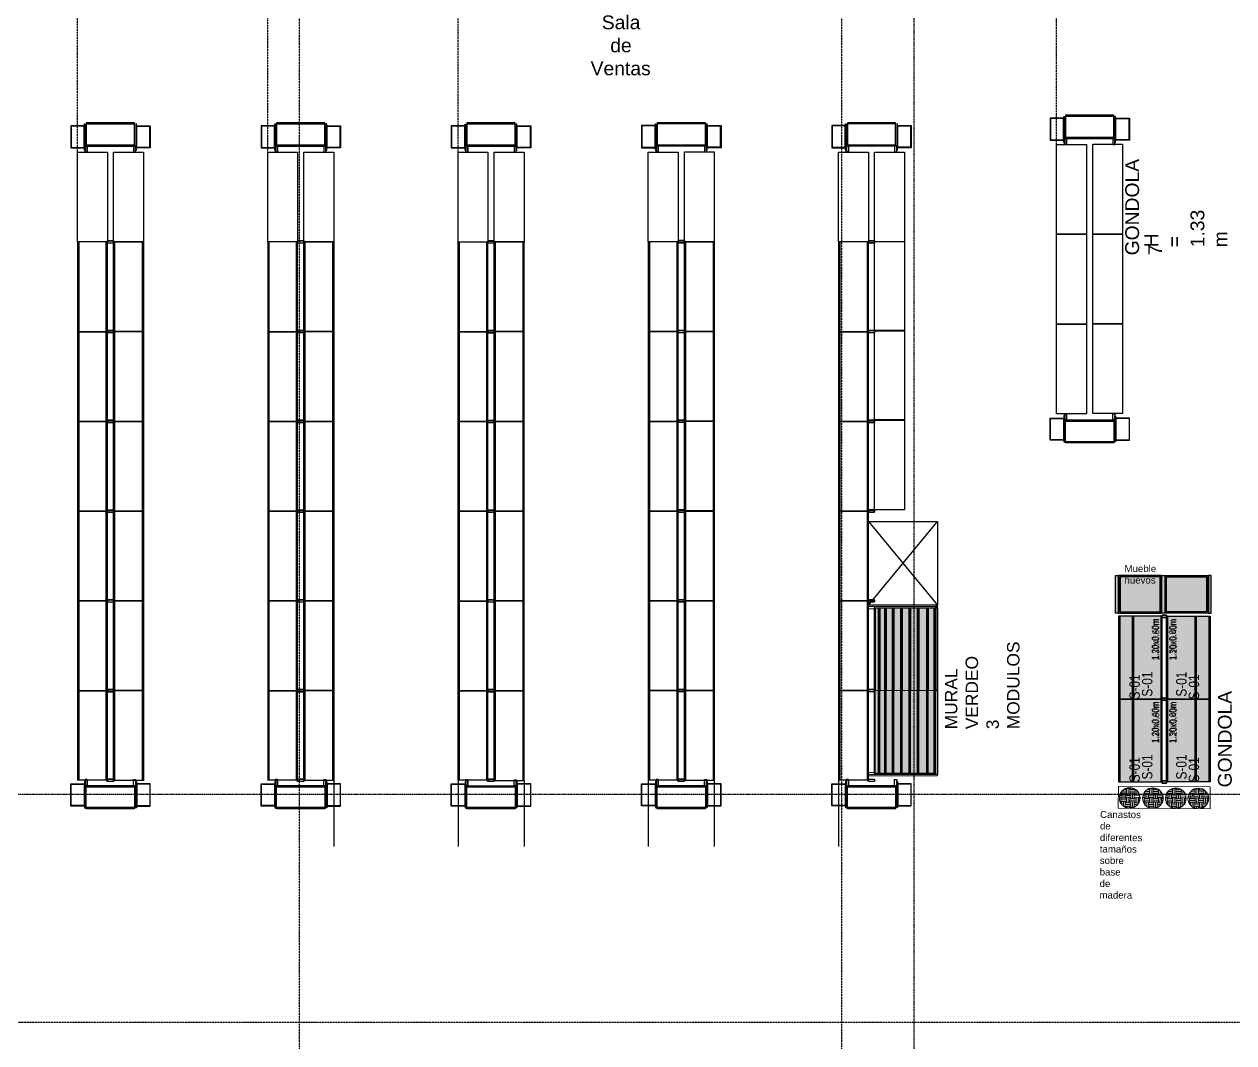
# Model space of a CAD drawing. Header units: millimetres. Extents: x 2698011 to 2856548, y 1019778 to 1210064.
# Drawn here: x 2782281 to 2799802, y 1125605 to 1140360 of the extents above; entities that cross this region are included whole.
import ezdxf
from ezdxf.enums import TextEntityAlignment as Align

# ---------------------------------------------------------------- set-up
doc = ezdxf.new("R2010")
doc.units = ezdxf.units.MM
for name, pattern in [('091008-SSeis-Layout$0$HIDDEN', [0.375, 0.25, -0.125]), ('DASHDOT2', [0.5, 0.25, -0.125, 0, -0.125]), ('DASHED', [19.05, 12.7, -6.35]), ('HIDDEN', [0.375, 0.25, -0.125])]:
    doc.linetypes.add(name, pattern=pattern)
for name, color, linetype in [('.corte', 9, 'Continuous'), ('0-GONDOLAS', 9, 'Continuous'), ('Bloques borde', 9, 'Continuous'), ('M2 Sala de Ventas', 9, 'Continuous'), ('PB-EQUIP', 9, 'Continuous'), ('PROYECCIONES', 9, 'DASHED'), ('REFERENCIAS', 9, 'DASHED'), ('TEXTO', 9, 'Continuous'), ('Textos', 9, 'Continuous'), ('Y_FRESH MARKET', 9, 'Continuous')]:
    doc.layers.add(name, color=color, linetype=linetype)
for name, color, linetype, lineweight in [('_ 253', 9, 'Continuous', 0), ('_ textos', 9, 'Continuous', 5), ('Y_ Frutas y Verduras', 9, 'Continuous', 5)]:
    doc.layers.add(name, color=color, linetype=linetype, lineweight=lineweight)
doc.styles.add('arial', font='arial.ttf')
doc.styles.add('ARIAL NARROW', font='ARIALN.TTF')
doc.styles.add('esc 1.100', font='arial.ttf', dxfattribs={"height": 0.18})
doc.styles.get("Standard").update_dxf_attribs({"font": 'arial.ttf'})

# ---------------------------------------------------------------- blocks, each defined once
blk = doc.blocks.new('huevos')
at = {"layer": '_ 253', "transparency": 33554592}
h = blk.add_hatch(color=256, dxfattribs=at)
h.dxf.hatch_style = 1
h.paths.add_polyline_path([(2701.191, 1017.503), (2701.231, 1017.503), (2701.231, 1018.049), (2701.191, 1018.049)])
h = blk.add_hatch(color=256, dxfattribs=at)
h.dxf.hatch_style = 1
h.paths.add_polyline_path([(2701.906, 1017.503), (2701.866, 1017.503), (2701.866, 1018.049), (2701.906, 1018.049)])
h.paths.add_polyline_path([(2702.581, 1017.503), (2702.541, 1017.503), (2702.541, 1018.049), (2702.581, 1018.049)])
at = {"layer": 'Y_ Frutas y Verduras'}
h = blk.add_hatch(color=256, dxfattribs=at)
h.dxf.hatch_style = 1
h.paths.add_polyline_path([(2701.838, 1018.031), (2701.259, 1018.031), (2701.259, 1017.521), (2701.838, 1017.521)])
h.paths.add_polyline_path([(2702.513, 1018.031), (2701.934, 1018.031), (2701.934, 1017.521), (2702.513, 1017.521)])
blk.add_lwpolyline([(2701.191, 1018.049), (2702.581, 1018.049), (2702.581, 1017.503), (2701.191, 1017.503)], close=True)
at = {"layer": 'Bloques borde'}
for p, q in [((2701.295, 1018.049), (2701.295, 1018.031)), ((2701.411, 1018.049), (2701.411, 1018.031)), ((2701.687, 1018.049), (2701.687, 1018.031)), ((2701.803, 1018.049), (2701.803, 1018.031)), ((2701.97, 1018.049), (2701.97, 1018.031)), ((2702.086, 1018.049), (2702.086, 1018.031)), ((2702.362, 1018.049), (2702.362, 1018.031)), ((2702.478, 1018.049), (2702.478, 1018.031))]:
    blk.add_line(p, q, dxfattribs=at)
for points in [[(2701.191, 1017.503), (2701.231, 1017.503), (2701.231, 1018.049), (2701.191, 1018.049)], [(2701.241, 1018.049), (2701.856, 1018.049), (2701.856, 1017.503), (2701.241, 1017.503)], [(2701.259, 1018.031), (2701.838, 1018.031), (2701.838, 1017.521), (2701.259, 1017.521)], [(2701.906, 1017.503), (2701.866, 1017.503), (2701.866, 1018.049), (2701.906, 1018.049)], [(2702.531, 1018.049), (2701.916, 1018.049), (2701.916, 1017.503), (2702.531, 1017.503)], [(2702.513, 1018.031), (2701.934, 1018.031), (2701.934, 1017.521), (2702.513, 1017.521)], [(2702.581, 1017.503), (2702.541, 1017.503), (2702.541, 1018.049), (2702.581, 1018.049)]]:
    blk.add_lwpolyline(points, close=True, dxfattribs=at)
blk = doc.blocks.new('MM1300x600-60 m')
blk.add_hatch(color=256).paths.add_polyline_path([(1315, 675), (115, 675), (115, 75), (1315, 75)])
at = {"layer": 'Bloques borde'}
for p, q in [((1315, 693), (115, 693)), ((115, 693), (115, 75)), ((1315, 675), (115, 675)), ((1315, 75), (1315, 693)), ((115, 75), (1315, 75))]:
    blk.add_line(p, q, dxfattribs=at)
for points in [[(100, 0), (100, 60), (130, 60), (130, 0)], [(115, 75), (115, 60), (1315, 60), (1315, 75)], [(1300, 0), (1300, 60), (1330, 60), (1330, 0)]]:
    blk.add_lwpolyline(points, close=True, dxfattribs=at)
at = {"layer": '_ textos', "style": 'ARIAL NARROW'}
blk.add_attdef('S-01', text='', height=150, dxfattribs=at).set_placement((362, 459), align=Align.MIDDLE_CENTER)
blk.add_attdef('1.30X0.60M', text='', height=100, dxfattribs=at).set_placement((1275, 152), align=Align.MIDDLE_RIGHT)
blk = doc.blocks.new('MM1200X400-60 m')
blk.add_hatch(color=256).paths.add_polyline_path([(1215, 475), (15, 475), (15, 75), (1215, 75)])
at = {"layer": 'Bloques borde'}
for p, q in [((1215, 493), (15, 493)), ((15, 493), (15, 75)), ((1215, 475), (15, 475)), ((1215, 75), (1215, 493)), ((15, 75), (1215, 75))]:
    blk.add_line(p, q, dxfattribs=at)
for points in [[(0, 0), (0, 60), (30, 60), (30, 0)], [(15, 75), (15, 60), (1215, 60), (1215, 75)], [(1200, 0), (1200, 60), (1230, 60), (1230, 0)]]:
    blk.add_lwpolyline(points, close=True, dxfattribs=at)
at = {"layer": '_ textos', "style": 'ARIAL NARROW'}
blk.add_attdef('S-01', text='', height=150, dxfattribs=at).set_placement((233, 277), align=Align.MIDDLE_CENTER)
blk.add_attdef('1.20X0.40M', text='', height=100, dxfattribs=at).set_placement((1183, 163), align=Align.MIDDLE_RIGHT)
blk = doc.blocks.new('MURAL VERDEO')
h = blk.add_hatch(color=256)
h.dxf.hatch_style = 1
h.paths.add_polyline_path([(-0.27, -0.883), (-0.27, -1.764), (2.13, -1.764), (2.13, -0.883)])
for p, q in [((-0.27, -0.883), (0.93, -0.883)), ((0.93, -0.883), (2.13, -0.883)), ((2.13, -0.883), (0.93, -0.883)), ((0.93, -0.883), (2.13, -0.883))]:
    blk.add_line(p, q)
at = {"ltscale": 100}
for p, q in [((-0.27, -1.745), (0.93, -1.745)), ((0.93, -1.745), (2.13, -1.745)), ((2.13, -1.745), (0.93, -1.745)), ((0.93, -1.745), (2.13, -1.745))]:
    blk.add_line(p, q, dxfattribs=at)
blk.add_lwpolyline([(-0.27, -0.883), (2.13, -0.883), (2.13, -1.764), (-0.27, -1.764)], close=True, dxfattribs=at)
blk.add_lwpolyline([(2.13, -1.764), (-0.27, -1.764), (-0.27, -0.883), (2.13, -0.883)], close=True)
at = {"layer": '_ textos', "ltscale": 100}
for p, q in [((-0.27, -0.883), (-0.27, -1.733)), ((-0.27, -0.883), (-0.27, -1.733)), ((-0.27, -0.883), (-0.27, -1.733)), ((-0.27, -0.883), (-0.27, -1.745)), ((2.13, -0.883), (2.13, -1.733)), ((2.13, -0.883), (2.13, -1.733)), ((2.13, -0.883), (2.13, -1.733)), ((2.13, -0.883), (2.13, -1.745))]:
    blk.add_line(p, q, dxfattribs=at)
at = {"layer": '_ textos'}
for p, q in [((0.93, -0.883), (0.93, -1.745)), ((2.13, -0.883), (2.13, -1.745)), ((2.13, -0.883), (2.13, -1.745))]:
    blk.add_line(p, q, dxfattribs=at)
for points in [[(-0.305, -1.793), (-0.285, -1.793), (-0.285, -0.793), (-0.305, -0.793)], [(-0.285, -0.793), (-0.285, -0.883), (-0.255, -0.883), (-0.255, -0.793)], [(-0.285, -0.793), (-0.285, -0.883), (-0.255, -0.883), (-0.255, -0.793)], [(-0.285, -0.793), (-0.285, -0.883), (-0.255, -0.883), (-0.255, -0.793)], [(-0.285, -0.793), (-0.285, -0.883), (-0.255, -0.883), (-0.255, -0.793)], [(0.915, -0.793), (0.915, -0.883), (0.945, -0.883), (0.945, -0.793)], [(0.915, -0.793), (0.915, -0.883), (0.945, -0.883), (0.945, -0.793)], [(0.915, -0.793), (0.915, -0.883), (0.945, -0.883), (0.945, -0.793)], [(0.915, -0.793), (0.915, -0.883), (0.945, -0.883), (0.945, -0.793)], [(0.915, -0.793), (0.915, -0.883), (0.945, -0.883), (0.945, -0.793)], [(2.115, -0.793), (2.115, -0.883), (2.145, -0.883), (2.145, -0.793)], [(2.115, -0.793), (2.115, -0.883), (2.145, -0.883), (2.145, -0.793)], [(2.145, -0.793), (2.145, -0.883), (2.115, -0.883), (2.115, -0.793)], [(2.145, -0.793), (2.145, -0.883), (2.115, -0.883), (2.115, -0.793)], [(2.145, -0.793), (2.145, -0.883), (2.115, -0.883), (2.115, -0.793)], [(2.145, -0.793), (2.145, -0.883), (2.115, -0.883), (2.115, -0.793)], [(2.165, -1.793), (2.145, -1.793), (2.145, -0.793), (2.165, -0.793)]]:
    blk.add_lwpolyline(points, close=True, dxfattribs=at)
at = {"layer": 'PB-EQUIP', "color": 252}
for p, q in [((-0.27, -0.891), (0.93, -0.891)), ((-0.27, -0.937), (0.93, -0.937)), ((-0.27, -0.956), (0.93, -0.956)), ((-0.27, -1.03), (0.93, -1.03)), ((-0.27, -1.049), (0.93, -1.049)), ((0.93, -0.891), (2.13, -0.891)), ((2.13, -0.891), (0.93, -0.891)), ((0.93, -0.891), (2.13, -0.891)), ((0.93, -0.937), (2.13, -0.937)), ((2.13, -0.937), (0.93, -0.937)), ((0.93, -0.937), (2.13, -0.937)), ((0.93, -0.956), (2.13, -0.956)), ((2.13, -0.956), (0.93, -0.956)), ((0.93, -0.956), (2.13, -0.956)), ((0.93, -1.03), (2.13, -1.03)), ((2.13, -1.03), (0.93, -1.03)), ((0.93, -1.03), (2.13, -1.03)), ((0.93, -1.049), (2.13, -1.049)), ((2.13, -1.049), (0.93, -1.049)), ((0.93, -1.049), (2.13, -1.049)), ((-0.27, -1.142), (0.93, -1.142)), ((-0.27, -1.16), (0.93, -1.16)), ((0.93, -1.142), (2.13, -1.142)), ((2.13, -1.142), (0.93, -1.142)), ((0.93, -1.142), (2.13, -1.142)), ((0.93, -1.16), (2.13, -1.16)), ((2.13, -1.16), (0.93, -1.16)), ((0.93, -1.16), (2.13, -1.16)), ((-0.27, -1.262), (0.93, -1.262)), ((-0.27, -1.281), (0.93, -1.281)), ((-0.27, -1.383), (0.93, -1.383)), ((0.93, -1.262), (2.13, -1.262)), ((2.13, -1.262), (0.93, -1.262)), ((0.93, -1.262), (2.13, -1.262)), ((0.93, -1.281), (2.13, -1.281)), ((2.13, -1.281), (0.93, -1.281)), ((0.93, -1.281), (2.13, -1.281)), ((0.93, -1.383), (2.13, -1.383)), ((2.13, -1.383), (0.93, -1.383)), ((0.93, -1.383), (2.13, -1.383)), ((-0.27, -1.403), (0.93, -1.403)), ((-0.27, -1.505), (0.93, -1.505)), ((-0.27, -1.524), (0.93, -1.524)), ((0.93, -1.403), (2.13, -1.403)), ((2.13, -1.403), (0.93, -1.403)), ((0.93, -1.403), (2.13, -1.403)), ((0.93, -1.505), (2.13, -1.505)), ((2.13, -1.505), (0.93, -1.505)), ((0.93, -1.505), (2.13, -1.505)), ((0.93, -1.524), (2.13, -1.524)), ((2.13, -1.524), (0.93, -1.524)), ((0.93, -1.524), (2.13, -1.524)), ((-0.27, -1.637), (0.93, -1.637)), ((-0.27, -1.656), (0.93, -1.656)), ((0.93, -1.637), (2.13, -1.637)), ((2.13, -1.637), (0.93, -1.637)), ((0.93, -1.637), (2.13, -1.637)), ((0.93, -1.656), (2.13, -1.656)), ((2.13, -1.656), (0.93, -1.656)), ((0.93, -1.656), (2.13, -1.656))]:
    blk.add_line(p, q, dxfattribs=at)
at = {"layer": 'Textos'}
for points in [[(-0.285, -1.793), (-0.285, -1.763), (0.93, -1.763), (0.93, -1.793)], [(0.93, -1.793), (0.93, -1.763), (2.13, -1.763), (2.13, -1.793)], [(2.13, -1.793), (2.13, -1.763), (0.93, -1.763), (0.93, -1.793)], [(2.145, -1.793), (2.145, -1.763), (0.93, -1.763), (0.93, -1.793)]]:
    blk.add_lwpolyline(points, close=True, dxfattribs=at)
blk = doc.blocks.new('A$C1E025E16')
for p, q in [((1.051, 0.407), (1.041, 0.407)), ((1.041, 0.407), (1.041, 0.028)), ((1.051, 0.028), (1.051, 0.407)), ((1.051, 0.382), (1.251, 0.382)), ((1.051, 0.062), (1.051, 0.382)), ((1.056, 0.377), (1.246, 0.377)), ((1.056, 0.067), (1.056, 0.377)), ((1.246, 0.067), (1.246, 0.377)), ((1.251, 0.382), (1.251, 0.062)), ((1.041, 0.028), (1.051, 0.028)), ((1.251, 0.062), (1.051, 0.062)), ((1.246, 0.067), (1.056, 0.067))]:
    blk.add_line(p, q)
for points in [[(0.3, 0.382), (0.1, 0.382), (0.1, 0.062), (0.3, 0.062)], [(0.295, 0.377), (0.105, 0.377), (0.105, 0.067), (0.295, 0.067)], [(0.3, 0.407), (0.31, 0.407), (0.31, 0.028), (0.3, 0.028)], [(0.325, 0.087), (1.025, 0.087), (1.025, 0.423), (0.325, 0.423)], [(1.025, 0.405), (0.325, 0.405), (0.325, 0.105), (1.025, 0.105)], [(0.325, 0.105), (1.025, 0.105), (1.025, 0.405), (0.325, 0.405)], [(0.31, 0), (0.34, 0), (0.34, 0.09), (0.31, 0.09)], [(0.31, 0.09), (0.34, 0.09), (0.34, 0), (0.31, 0)], [(1.04, 0.09), (1.01, 0.09), (1.01, 0), (1.04, 0)]]:
    blk.add_lwpolyline(points, close=True)
blk = doc.blocks.new('A$C4B7B42DA')
for p, q in [((-0.459, -0.426, 0), (-0.459, -1.726, 0)), ((-0.041, -0.426, 0), (-0.459, -0.426, 0)), ((-0.441, -0.426, 0), (-0.441, -1.726, 0)), ((-0.041, -1.726, 0), (-0.041, -0.426, 0)), ((0.079, -1.723, 0), (0.079, -0.423, 0)), ((0.079, -0.423, 0), (0.497, -0.423, 0)), ((0.479, -0.423, 0), (0.479, -1.723, 0)), ((0.497, -0.423, 0), (0.497, -1.723, 0)), ((-0.459, -1.726, 0), (-0.459, -3.026, 0)), ((-0.041, -1.726, 0), (-0.459, -1.726, 0)), ((-0.459, -1.726, 0), (-0.041, -1.726, 0)), ((-0.441, -1.726, 0), (-0.441, -3.026, 0)), ((-0.041, -3.026, 0), (-0.041, -1.726, 0)), ((0.064, -1.708, 0), (-0.026, -1.708, 0)), ((-0.026, -1.708, 0), (-0.026, -1.738, 0)), ((0.064, -1.709, 0), (-0.026, -1.709, 0)), ((-0.026, -1.709, 0), (-0.026, -1.739, 0)), ((0.064, -1.709, 0), (-0.026, -1.709, 0)), ((-0.026, -1.709, 0), (-0.026, -1.739, 0)), ((-0.026, -1.738, 0), (0.064, -1.738, 0)), ((-0.026, -1.739, 0), (0.064, -1.739, 0)), ((-0.026, -1.739, 0), (0.064, -1.739, 0)), ((0.064, -1.738, 0), (0.064, -1.708, 0)), ((0.064, -1.739, 0), (0.064, -1.709, 0)), ((0.064, -1.739, 0), (0.064, -1.709, 0)), ((0.497, -1.723, 0), (0.079, -1.723, 0)), ((0.079, -3.024, 0), (0.079, -1.724, 0)), ((0.079, -1.724, 0), (0.497, -1.724, 0)), ((0.079, -3.024, 0), (0.079, -1.724, 0)), ((0.079, -1.724, 0), (0.497, -1.724, 0)), ((0.479, -1.724, 0), (0.479, -3.024, 0)), ((0.479, -1.724, 0), (0.479, -3.024, 0)), ((0.497, -1.724, 0), (0.497, -3.024, 0)), ((0.497, -1.724, 0), (0.497, -3.024, 0)), ((-0.459, -3.026, 0), (-0.041, -3.026, 0)), ((-0.459, -3.026, 0), (-0.459, -4.326, 0)), ((-0.041, -3.026, 0), (-0.459, -3.026, 0)), ((-0.441, -3.026, 0), (-0.441, -4.326, 0)), ((-0.041, -4.326, 0), (-0.041, -3.026, 0)), ((0.064, -3.009, 0), (-0.026, -3.009, 0)), ((-0.026, -3.009, 0), (-0.026, -3.039, 0)), ((0.064, -3.009, 0), (-0.026, -3.009, 0)), ((-0.026, -3.009, 0), (-0.026, -3.039, 0)), ((0.064, -3.009, 0), (-0.026, -3.009, 0)), ((-0.026, -3.009, 0), (-0.026, -3.039, 0)), ((-0.026, -3.039, 0), (0.064, -3.039, 0)), ((-0.026, -3.039, 0), (0.064, -3.039, 0)), ((-0.026, -3.039, 0), (0.064, -3.039, 0)), ((0.064, -3.039, 0), (0.064, -3.009, 0)), ((0.064, -3.039, 0), (0.064, -3.009, 0)), ((0.064, -3.039, 0), (0.064, -3.009, 0)), ((0.497, -3.024, 0), (0.079, -3.024, 0)), ((0.079, -4.324, 0), (0.079, -3.024, 0)), ((0.079, -3.024, 0), (0.497, -3.024, 0)), ((0.497, -3.024, 0), (0.079, -3.024, 0)), ((0.479, -3.024, 0), (0.479, -4.324, 0)), ((0.497, -3.024, 0), (0.497, -4.324, 0)), ((-0.459, -4.326, 0), (-0.041, -4.326, 0)), ((-0.459, -4.326, 0), (-0.459, -5.626, 0)), ((-0.041, -4.326, 0), (-0.459, -4.326, 0)), ((-0.441, -4.326, 0), (-0.441, -5.626, 0)), ((-0.041, -5.626, 0), (-0.041, -4.326, 0)), ((0.064, -4.309, 0), (-0.026, -4.309, 0)), ((-0.026, -4.309, 0), (-0.026, -4.339, 0)), ((0.064, -4.31, 0), (-0.026, -4.31, 0)), ((-0.026, -4.31, 0), (-0.026, -4.34, 0)), ((-0.026, -4.339, 0), (0.064, -4.339, 0)), ((-0.026, -4.34, 0), (0.064, -4.34, 0)), ((0.064, -4.339, 0), (0.064, -4.309, 0)), ((0.064, -4.34, 0), (0.064, -4.31, 0)), ((0.497, -4.324, 0), (0.079, -4.324, 0)), ((0.079, -5.625, 0), (0.079, -4.325, 0)), ((0.079, -4.325, 0), (0.497, -4.325, 0)), ((0.479, -4.325, 0), (0.479, -5.625, 0)), ((0.497, -4.325, 0), (0.497, -5.625, 0)), ((-0.459, -5.626, 0), (-0.041, -5.626, 0)), ((-0.459, -5.626, 0), (-0.459, -6.926, 0)), ((-0.041, -5.626, 0), (-0.459, -5.626, 0)), ((-0.441, -5.626, 0), (-0.441, -6.926, 0)), ((-0.041, -6.926, 0), (-0.041, -5.626, 0)), ((0.064, -5.61, 0), (-0.026, -5.61, 0)), ((-0.026, -5.61, 0), (-0.026, -5.64, 0)), ((0.064, -5.61, 0), (-0.026, -5.61, 0)), ((-0.026, -5.61, 0), (-0.026, -5.64, 0)), ((-0.026, -5.64, 0), (0.064, -5.64, 0)), ((-0.026, -5.64, 0), (0.064, -5.64, 0)), ((0.064, -5.64, 0), (0.064, -5.61, 0)), ((0.064, -5.64, 0), (0.064, -5.61, 0)), ((0.079, -6.925, 0), (0.079, -5.625, 0)), ((0.079, -5.625, 0), (0.497, -5.625, 0)), ((0.497, -5.625, 0), (0.079, -5.625, 0)), ((0.479, -5.625, 0), (0.479, -6.925, 0)), ((0.497, -5.625, 0), (0.497, -6.925, 0)), ((-0.459, -6.926, 0), (-0.041, -6.926, 0)), ((-0.459, -6.926, 0), (-0.459, -8.226, 0)), ((-0.041, -6.926, 0), (-0.459, -6.926, 0)), ((-0.441, -6.926, 0), (-0.441, -8.226, 0)), ((-0.041, -8.226, 0), (-0.041, -6.926, 0)), ((0.064, -6.91, 0), (-0.026, -6.91, 0)), ((-0.026, -6.91, 0), (-0.026, -6.94, 0)), ((0.064, -6.91, 0), (-0.026, -6.91, 0)), ((-0.026, -6.91, 0), (-0.026, -6.94, 0)), ((-0.026, -6.94, 0), (0.064, -6.94, 0)), ((-0.026, -6.94, 0), (0.064, -6.94, 0)), ((0.064, -6.94, 0), (0.064, -6.91, 0)), ((0.064, -6.94, 0), (0.064, -6.91, 0)), ((0.079, -8.225, 0), (0.079, -6.925, 0)), ((0.079, -6.925, 0), (0.497, -6.925, 0)), ((0.497, -6.925, 0), (0.079, -6.925, 0)), ((0.479, -6.925, 0), (0.479, -8.225, 0)), ((0.497, -6.925, 0), (0.497, -8.225, 0)), ((-0.041, -8.222, 0), (-0.459, -8.222, 0)), ((0.079, -8.224, 0), (0.497, -8.224, 0))]:
    blk.add_line(p, q)
at = {"elevation": 0}
for points in [[(-0.041, -1.726), (-0.026, -1.726), (-0.026, -0.426), (-0.041, -0.426)], [(-0.026, -0.438), (0.064, -0.438), (0.064, -0.408), (-0.026, -0.408)], [(0.064, -0.441), (-0.026, -0.441), (-0.026, -0.411), (0.064, -0.411)], [(0.079, -1.723), (0.064, -1.723), (0.064, -0.423), (0.079, -0.423)], [(-0.041, -3.026), (-0.026, -3.026), (-0.026, -1.726), (-0.041, -1.726)], [(0.064, -1.741), (-0.026, -1.741), (-0.026, -1.711), (0.064, -1.711)], [(0.064, -1.741), (-0.026, -1.741), (-0.026, -1.711), (0.064, -1.711)], [(0.079, -3.024), (0.064, -3.024), (0.064, -1.724), (0.079, -1.724)], [(0.079, -3.024), (0.064, -3.024), (0.064, -1.724), (0.079, -1.724)], [(-0.041, -4.326), (-0.026, -4.326), (-0.026, -3.026), (-0.041, -3.026)], [(0.064, -3.041), (-0.026, -3.041), (-0.026, -3.011), (0.064, -3.011)], [(0.064, -3.041), (-0.026, -3.041), (-0.026, -3.011), (0.064, -3.011)], [(0.079, -4.324), (0.064, -4.324), (0.064, -3.024), (0.079, -3.024)], [(-0.041, -5.626), (-0.026, -5.626), (-0.026, -4.326), (-0.041, -4.326)], [(0.064, -4.341), (-0.026, -4.341), (-0.026, -4.311), (0.064, -4.311)], [(0.064, -4.341), (-0.026, -4.341), (-0.026, -4.311), (0.064, -4.311)], [(0.079, -5.625), (0.064, -5.625), (0.064, -4.325), (0.079, -4.325)], [(-0.041, -6.926), (-0.026, -6.926), (-0.026, -5.626), (-0.041, -5.626)], [(0.064, -5.641), (-0.026, -5.641), (-0.026, -5.611), (0.064, -5.611)], [(0.064, -5.641), (-0.026, -5.641), (-0.026, -5.611), (0.064, -5.611)], [(0.079, -6.925), (0.064, -6.925), (0.064, -5.625), (0.079, -5.625)], [(-0.041, -8.226), (-0.026, -8.226), (-0.026, -6.926), (-0.041, -6.926)], [(0.064, -6.941), (-0.026, -6.941), (-0.026, -6.911), (0.064, -6.911)], [(0.064, -6.941), (-0.026, -6.941), (-0.026, -6.911), (0.064, -6.911)], [(0.079, -8.225), (0.064, -8.225), (0.064, -6.925), (0.079, -6.925)], [(0.064, -8.207), (-0.026, -8.207), (-0.026, -8.237), (0.064, -8.237)], [(-0.026, -8.209), (0.064, -8.209), (0.064, -8.239), (-0.026, -8.239)]]:
    blk.add_lwpolyline(points, close=True, dxfattribs=at)

msp = doc.modelspace()

# ---------------------------------------------------------------- hatches: boundary and pattern name
at = {"layer": 'Y_ Frutas y Verduras'}
h = msp.add_hatch(dxfattribs=at)
h.set_pattern_fill('EARTH', color=256, scale=10, angle=-0.4190451)
h.set_pattern_definition([(359.580955, (167246.984, -215167.51), (63.9627185, 63.0338849), [63.5, -63.5]), (359.580955, (167247.16, -215143.7), (63.9627185, 63.0338849), [63.5, -63.5]), (359.580955, (167247.33, -215119.89), (63.9627185, 63.0338849), [63.5, -63.5]), (89.580955, (167255.33, -215112.01), (-63.0338849, 63.9627185), [63.5, -63.5]), (89.580955, (167279.14, -215112.183), (-63.0338849, 63.9627185), [63.5, -63.5]), (89.580955, (167302.95, -215112.36), (-63.0338849, 63.9627185), [63.5, -63.5])])
edge = h.paths.add_edge_path()
edge.add_arc((2798294.346, 1129151.189), 150, -0.4190451, 359.5809549)
h = msp.add_hatch(dxfattribs=at)
h.set_pattern_fill('EARTH', color=256, scale=10, angle=-0.4190451)
h.set_pattern_definition([(359.580955, (167582.926, -215169.97), (63.9627185, 63.0338849), [63.5, -63.5]), (359.580955, (167583.1, -215146.16), (63.9627185, 63.0338849), [63.5, -63.5]), (359.580955, (167583.275, -215122.345), (63.9627185, 63.0338849), [63.5, -63.5]), (89.580955, (167591.27, -215114.466), (-63.0338849, 63.9627185), [63.5, -63.5]), (89.580955, (167615.08, -215114.64), (-63.0338849, 63.9627185), [63.5, -63.5]), (89.580955, (167638.894, -215114.814), (-63.0338849, 63.9627185), [63.5, -63.5])])
edge = h.paths.add_edge_path()
edge.add_arc((2798630.288, 1129148.732), 150, -0.4190451, 359.5809549)
h = msp.add_hatch(dxfattribs=at)
h.set_pattern_fill('EARTH', color=256, scale=10, angle=-0.4190451)
h.set_pattern_definition([(359.580955, (167915.006, -215172.4), (63.9627185, 63.0338849), [63.5, -63.5]), (359.580955, (167915.18, -215148.586), (63.9627185, 63.0338849), [63.5, -63.5]), (359.580955, (167915.354, -215124.774), (63.9627185, 63.0338849), [63.5, -63.5]), (89.580955, (167923.35, -215116.895), (-63.0338849, 63.9627185), [63.5, -63.5]), (89.580955, (167947.16, -215117.07), (-63.0338849, 63.9627185), [63.5, -63.5]), (89.580955, (167970.973, -215117.243), (-63.0338849, 63.9627185), [63.5, -63.5])])
edge = h.paths.add_edge_path()
edge.add_arc((2798962.368, 1129146.303), 150, -0.4190451, 359.5809549)
h = msp.add_hatch(dxfattribs=at)
h.set_pattern_fill('EARTH', color=256, scale=10, angle=-0.4190451)
h.set_pattern_definition([(359.580955, (168241.296, -215174.784), (63.9627185, 63.0338849), [63.5, -63.5]), (359.580955, (168241.47, -215150.97), (63.9627185, 63.0338849), [63.5, -63.5]), (359.580955, (168241.644, -215127.16), (63.9627185, 63.0338849), [63.5, -63.5]), (89.580955, (168249.64, -215119.28), (-63.0338849, 63.9627185), [63.5, -63.5]), (89.580955, (168273.45, -215119.456), (-63.0338849, 63.9627185), [63.5, -63.5]), (89.580955, (168297.26, -215119.63), (-63.0338849, 63.9627185), [63.5, -63.5])])
edge = h.paths.add_edge_path()
edge.add_arc((2799288.657, 1129143.917), 150, -0.4190451, 359.5809549)

# ---------------------------------------------------------------- linework, layer by layer
at = {"layer": '.corte', "linetype": 'DASHDOT2', "ltscale": 2}
for p, q in [((2795171.712, 1076752.517), (2795171.712, 1177360.659)), ((2737475.849, 1129202.793), (2831748.487, 1129207.141))]:
    msp.add_line(p, q, dxfattribs=at)
at = {"linetype": '091008-SSeis-Layout$0$HIDDEN'}
for p, q in [((2783052.755, 1138505.051, -0.388), (2783052.755, 1143221.584, -0.388)), ((2785808.755, 1138500.706, -0.388), (2785808.755, 1143217.239, -0.388)), ((2788564.755, 1138504.327, -0.388), (2788564.755, 1143220.86, -0.388)), ((2797236.265, 1138616.894, -0.333), (2797236.265, 1142892.962, -0.388))]:
    msp.add_line(p, q, dxfattribs=at)
for p, q in [((2794076.755, 1137205.776, -0.388), (2794076.755, 1135905.776, -0.388)), ((2794494.926, 1137205.776, -0.388), (2794076.755, 1137205.776, -0.388)), ((2794094.926, 1137205.776, -0.388), (2794094.926, 1135905.776, -0.388)), ((2794494.926, 1135905.776, -0.388), (2794494.926, 1137205.776, -0.388)), ((2794599.755, 1135923.672, -0.388), (2794509.755, 1135923.672, -0.388)), ((2794509.755, 1135923.672, -0.388), (2794509.755, 1135893.672, -0.388)), ((2794599.755, 1135922.948, -0.388), (2794509.755, 1135922.948, -0.388)), ((2794509.755, 1135922.948, -0.388), (2794509.755, 1135892.948, -0.388)), ((2794599.755, 1135922.224, -0.388), (2794509.755, 1135922.224, -0.388)), ((2794509.755, 1135922.224, -0.388), (2794509.755, 1135892.224, -0.388)), ((2794599.755, 1135893.672, -0.388), (2794599.755, 1135923.672, -0.388)), ((2794599.755, 1135892.948, -0.388), (2794599.755, 1135922.948, -0.388)), ((2794599.755, 1135892.224, -0.388), (2794599.755, 1135922.224, -0.388)), ((2794076.755, 1135905.776, -0.388), (2794076.755, 1134605.776, -0.388)), ((2794494.926, 1135905.776, -0.388), (2794076.755, 1135905.776, -0.388)), ((2794076.755, 1135905.776, -0.388), (2794494.926, 1135905.776, -0.388)), ((2794094.926, 1135905.776, -0.388), (2794094.926, 1134605.776, -0.388)), ((2794494.926, 1134605.776, -0.388), (2794494.926, 1135905.776, -0.388)), ((2794509.755, 1135893.672, -0.388), (2794599.755, 1135893.672, -0.388)), ((2794509.755, 1135892.948, -0.388), (2794599.755, 1135892.948, -0.388)), ((2794509.755, 1135892.224, -0.388), (2794599.755, 1135892.224, -0.388)), ((2794076.755, 1134605.776, -0.388), (2794494.926, 1134605.776, -0.388)), ((2794076.755, 1134605.776, -0.388), (2794076.755, 1133305.776, -0.388)), ((2794494.926, 1134605.776, -0.388), (2794076.755, 1134605.776, -0.388)), ((2794094.926, 1134605.776, -0.388), (2794094.926, 1133305.776, -0.388)), ((2794494.926, 1133305.776, -0.388), (2794494.926, 1134605.776, -0.388)), ((2794599.755, 1134622.948, -0.388), (2794509.755, 1134622.948, -0.388)), ((2794509.755, 1134622.948, -0.388), (2794509.755, 1134592.948, -0.388)), ((2794599.755, 1134622.948, -0.388), (2794509.755, 1134622.948, -0.388)), ((2794509.755, 1134622.948, -0.388), (2794509.755, 1134592.948, -0.388)), ((2794599.755, 1134622.224, -0.388), (2794509.755, 1134622.224, -0.388)), ((2794509.755, 1134622.224, -0.388), (2794509.755, 1134592.224, -0.388)), ((2794509.755, 1134592.948, -0.388), (2794599.755, 1134592.948, -0.388)), ((2794509.755, 1134592.948, -0.388), (2794599.755, 1134592.948, -0.388)), ((2794509.755, 1134592.224, -0.388), (2794599.755, 1134592.224, -0.388)), ((2794599.755, 1134592.948, -0.388), (2794599.755, 1134622.948, -0.388)), ((2794599.755, 1134592.948, -0.388), (2794599.755, 1134622.948, -0.388)), ((2794599.755, 1134592.224, -0.388), (2794599.755, 1134622.224, -0.388)), ((2794076.755, 1133305.776, -0.388), (2794494.926, 1133305.776, -0.388)), ((2794076.755, 1133305.776, -0.388), (2794076.755, 1132005.776, -0.388)), ((2794494.926, 1133305.776, -0.388), (2794076.755, 1133305.776, -0.388)), ((2794094.926, 1133305.776, -0.388), (2794094.926, 1132005.776, -0.388)), ((2794494.926, 1132005.776, -0.388), (2794494.926, 1133305.776, -0.388)), ((2794599.755, 1133322.948, -0.388), (2794509.755, 1133322.948, -0.388)), ((2794509.755, 1133322.948, -0.388), (2794509.755, 1133292.948, -0.388)), ((2794599.755, 1133321.5, -0.388), (2794509.755, 1133321.5, -0.388)), ((2794509.755, 1133321.5, -0.388), (2794509.755, 1133291.5, -0.388)), ((2794509.755, 1133292.948, -0.388), (2794599.755, 1133292.948, -0.388)), ((2794599.755, 1133292.948, -0.388), (2794599.755, 1133322.948, -0.388)), ((2794599.755, 1133291.5, -0.388), (2794599.755, 1133321.5, -0.388)), ((2794509.755, 1133291.5, -0.388), (2794599.755, 1133291.5, -0.388)), ((2794509.755, 1131942.224, -0.388), (2795509.755, 1133157.224, -0.388)), ((2794509.755, 1133157.224, -0.388), (2795509.755, 1131942.224, -0.388)), ((2794076.755, 1132005.776, -0.388), (2794494.926, 1132005.776, -0.388)), ((2794076.755, 1132005.776, -0.388), (2794076.755, 1130705.776, -0.388)), ((2794494.926, 1132005.776, -0.388), (2794076.755, 1132005.776, -0.388)), ((2794094.926, 1132005.776, -0.388), (2794094.926, 1130705.776, -0.388)), ((2794494.926, 1130705.776, -0.388), (2794494.926, 1132005.776, -0.388)), ((2794599.755, 1132021.5, -0.388), (2794509.755, 1132021.5, -0.388)), ((2794509.755, 1132021.5, -0.388), (2794509.755, 1131991.5, -0.388)), ((2794599.755, 1132021.5, -0.388), (2794509.755, 1132021.5, -0.388)), ((2794509.755, 1132021.5, -0.388), (2794509.755, 1131991.5, -0.388)), ((2794509.755, 1132005.776, -0.388), (2794599.755, 1132005.776, -0.388)), ((2794509.755, 1131991.5, -0.388), (2794599.755, 1131991.5, -0.388)), ((2794509.755, 1131991.5, -0.388), (2794599.755, 1131991.5, -0.388)), ((2794599.755, 1131991.5, -0.388), (2794599.755, 1132021.5, -0.388)), ((2794599.755, 1131991.5, -0.388), (2794599.755, 1132021.5, -0.388)), ((2794076.755, 1130705.776, -0.388), (2794494.926, 1130705.776, -0.388)), ((2794076.755, 1130705.776, -0.388), (2794076.755, 1129405.776, -0.388)), ((2794494.926, 1130705.776, -0.388), (2794076.755, 1130705.776, -0.388)), ((2794094.926, 1130705.776, -0.388), (2794094.926, 1129405.776, -0.388)), ((2794494.926, 1129405.776, -0.388), (2794494.926, 1130705.776, -0.388)), ((2794599.755, 1130721.5, -0.388), (2794509.755, 1130721.5, -0.388)), ((2794509.755, 1130721.5, -0.388), (2794509.755, 1130691.5, -0.388)), ((2794599.755, 1130721.5, -0.388), (2794509.755, 1130721.5, -0.388)), ((2794509.755, 1130721.5, -0.388), (2794509.755, 1130691.5, -0.388)), ((2794509.755, 1130691.5, -0.388), (2794599.755, 1130691.5, -0.388)), ((2794509.755, 1130691.5, -0.388), (2794599.755, 1130691.5, -0.388)), ((2794599.755, 1130691.5, -0.388), (2794599.755, 1130721.5, -0.388)), ((2794599.755, 1130691.5, -0.388), (2794599.755, 1130721.5, -0.388)), ((2786764.755, 1129406.5, -0.388), (2786764.755, 1128446.116, -0.388)), ((2788564.755, 1129406.5, -0.388), (2788564.755, 1128446.116, -0.388)), ((2789520.755, 1129406.5, -0.388), (2789520.755, 1128446.116, -0.388)), ((2791320.755, 1129406.5, -0.388), (2791320.755, 1128446.116, -0.388)), ((2792276.755, 1129407.948, -0.388), (2792276.755, 1128447.564, -0.388)), ((2794494.926, 1129410.121, -0.388), (2794076.755, 1129410.121, -0.388)), ((2794076.755, 1129407.948, -0.388), (2794076.755, 1128447.564, -0.388))]:
    msp.add_line(p, q)
for points, elevation in [([(2797236.265, 1138616.894), (2797669.265, 1138616.894), (2797669.265, 1137316.894), (2797236.265, 1137316.894)], -0.333), ([(2797759.265, 1138619.791), (2798192.265, 1138619.791), (2798192.265, 1137319.791), (2797759.265, 1137319.791)], -0.333), ([(2783052.755, 1138505.051), (2783485.755, 1138505.051), (2783485.755, 1137205.051), (2783052.755, 1137205.051)], -0.388), ([(2783575.755, 1138507.948), (2784008.755, 1138507.948), (2784008.755, 1137207.948), (2783575.755, 1137207.948)], -0.388), ([(2785808.755, 1138505.051), (2786241.755, 1138505.051), (2786241.755, 1137205.051), (2785808.755, 1137205.051)], -0.388), ([(2786331.755, 1138507.948), (2786764.755, 1138507.948), (2786764.755, 1137207.948), (2786331.755, 1137207.948)], -0.388), ([(2788564.755, 1138504.327), (2788997.755, 1138504.327), (2788997.755, 1137204.327), (2788564.755, 1137204.327)], -0.388), ([(2789087.755, 1138507.224), (2789520.755, 1138507.224), (2789520.755, 1137207.224), (2789087.755, 1137207.224)], -0.388), ([(2791320.755, 1138506.5), (2791753.755, 1138506.5), (2791753.755, 1137206.5), (2791320.755, 1137206.5)], -0.388), ([(2791843.755, 1138509.397), (2792276.755, 1138509.397), (2792276.755, 1137209.397), (2791843.755, 1137209.397)], -0.388), ([(2794076.755, 1138505.776), (2794509.755, 1138505.776), (2794509.755, 1137205.776), (2794076.755, 1137205.776)], -0.388), ([(2794599.755, 1138505.776), (2795032.755, 1138505.776), (2795032.755, 1137205.776), (2794599.755, 1137205.776)], -0.388), ([(2794494.926, 1135905.776), (2794509.755, 1135905.776), (2794509.755, 1137205.776), (2794494.926, 1137205.776)], -0.388), ([(2794509.755, 1137193.672), (2794599.755, 1137193.672), (2794599.755, 1137223.672), (2794509.755, 1137223.672)], -0.388), ([(2794599.755, 1137190.776), (2794509.755, 1137190.776), (2794509.755, 1137220.776), (2794599.755, 1137220.776)], -0.388), ([(2794599.755, 1137212.15), (2795032.755, 1137212.15), (2795032.755, 1135912.15), (2794599.755, 1135912.15)], -0.388), ([(2797236.265, 1137316.894), (2797669.265, 1137316.894), (2797669.265, 1136016.894), (2797236.265, 1136016.894)], -0.333), ([(2797759.265, 1137319.791), (2798192.265, 1137319.791), (2798192.265, 1136019.791), (2797759.265, 1136019.791)], -0.333), ([(2794599.755, 1135890.776), (2794509.755, 1135890.776), (2794509.755, 1135920.776), (2794599.755, 1135920.776)], -0.388), ([(2794599.755, 1135890.776), (2794509.755, 1135890.776), (2794509.755, 1135920.776), (2794599.755, 1135920.776)], -0.388), ([(2794599.755, 1135930.047), (2795032.755, 1135930.047), (2795032.755, 1134630.047), (2794599.755, 1134630.047)], -0.388), ([(2797236.265, 1136016.894), (2797669.265, 1136016.894), (2797669.265, 1134716.894), (2797236.265, 1134716.894)], -0.333), ([(2797759.265, 1136019.791), (2798192.265, 1136019.791), (2798192.265, 1134719.791), (2797759.265, 1134719.791)], -0.333), ([(2794494.926, 1134605.776), (2794509.755, 1134605.776), (2794509.755, 1135905.776), (2794494.926, 1135905.776)], -0.388), ([(2794494.926, 1133305.776), (2794509.755, 1133305.776), (2794509.755, 1134605.776), (2794494.926, 1134605.776)], -0.388), ([(2794599.755, 1134590.776), (2794509.755, 1134590.776), (2794509.755, 1134620.776), (2794599.755, 1134620.776)], -0.388), ([(2794599.755, 1134590.776), (2794509.755, 1134590.776), (2794509.755, 1134620.776), (2794599.755, 1134620.776)], -0.388), ([(2794599.755, 1134624.898), (2795032.755, 1134624.898), (2795032.755, 1133324.898), (2794599.755, 1133324.898)], -0.388), ([(2794494.926, 1132005.776), (2794509.755, 1132005.776), (2794509.755, 1133305.776), (2794494.926, 1133305.776)], -0.388), ([(2794599.755, 1133290.776), (2794509.755, 1133290.776), (2794509.755, 1133320.776), (2794599.755, 1133320.776)], -0.388), ([(2794599.755, 1133290.776), (2794509.755, 1133290.776), (2794509.755, 1133320.776), (2794599.755, 1133320.776)], -0.388), ([(2795509.755, 1131942.224), (2794509.755, 1131942.224), (2794509.755, 1133157.224), (2795509.755, 1133157.224)], -0.388), ([(2794494.926, 1130705.776), (2794509.755, 1130705.776), (2794509.755, 1132005.776), (2794494.926, 1132005.776)], -0.388), ([(2794599.755, 1131990.776), (2794509.755, 1131990.776), (2794509.755, 1132020.776), (2794599.755, 1132020.776)], -0.388), ([(2794494.926, 1129405.776), (2794509.755, 1129405.776), (2794509.755, 1130705.776), (2794494.926, 1130705.776)], -0.388), ([(2794599.755, 1130690.776), (2794509.755, 1130690.776), (2794509.755, 1130720.776), (2794599.755, 1130720.776)], -0.388), ([(2794599.755, 1130690.776), (2794509.755, 1130690.776), (2794509.755, 1130720.776), (2794599.755, 1130720.776)], -0.388), ([(2794509.755, 1129422.224), (2794599.755, 1129422.224), (2794599.755, 1129392.224), (2794509.755, 1129392.224)], -0.388)]:
    msp.add_lwpolyline(points, close=True, dxfattribs=dict(elevation=elevation))
at = {"layer": 'PROYECCIONES', "linetype": 'HIDDEN'}
for p, q in [((2786263.084, 1157710.661), (2786263.084, 1118043.759)), ((2794119.75, 1157710.661), (2794119.75, 1118043.759))]:
    msp.add_line(p, q, dxfattribs=at)
at = {"layer": 'REFERENCIAS', "linetype": 'HIDDEN'}
msp.add_line((2809563.82, 1125898.042), (2767141.621, 1125898.042), dxfattribs=at)
at = {"layer": 'Y_ Frutas y Verduras', "elevation": -0.388}
msp.add_lwpolyline([(2798129.332, 1129001.452), (2799458.602, 1128991.73), (2799460.947, 1129312.243), (2798131.676, 1129321.965)], close=True, dxfattribs=at)
at = {"layer": 'Y_ Frutas y Verduras'}
for centre in [(2798294.346, 1129151.189, -0.377), (2798630.288, 1129148.732, -0.377), (2798962.368, 1129146.303, -0.377), (2799288.657, 1129143.917, -0.377)]:
    msp.add_circle(centre, 150, dxfattribs=at)

# ---------------------------------------------------------------- block references
at = {"layer": '0-GONDOLAS', "extrusion": (0, 0, -1), "xscale": -1000, "yscale": 1000, "zscale": -1000}
for p in [(-2782855.369, 1138507.948, -2670.112), (-2785611.369, 1138507.948, -2670.112), (-2788367.369, 1138507.224, -2670.112), (-2791123.369, 1138509.397, -2670.112), (-2793879.369, 1138509.397, -2670.112), (-2797039.935, 1138616.894, 0.335)]:
    msp.add_blockref('A$C1E025E16', p, dxfattribs=at)
at = {"layer": '0-GONDOLAS', "xscale": 1000, "yscale": 1000, "zscale": 1000}
for p in [(2783511.466, 1137630.948, -0.388), (2786267.466, 1137630.948, -0.388), (2789023.466, 1137630.224, -0.388), (2791779.466, 1137632.397, -0.388)]:
    msp.add_blockref('A$C4B7B42DA', p, dxfattribs=at)
at = {"layer": '0-GONDOLAS', "extrusion": (0, 0, -1), "xscale": 1000, "yscale": 1000, "zscale": -1000, "rotation": 180}
msp.add_blockref('A$C1E025E16', (-2797039.935, 1134716.894, 0.335), dxfattribs=at)
at = {"layer": '0-GONDOLAS', "xscale": -1000, "yscale": 1000, "zscale": 1000, "rotation": 180}
for p in [(2782855.369, 1129416.894, -0.388), (2785611.369, 1129416.894, -0.388), (2788367.369, 1129416.169, -0.388), (2791123.369, 1129418.342, -0.388), (2793879.369, 1129418.342, -0.388)]:
    msp.add_blockref('A$C1E025E16', p, dxfattribs=at)
at = {"layer": 'Y_ Frutas y Verduras', "xscale": 1000, "yscale": 1000, "zscale": 1000, "rotation": 180.0000000000026}
msp.add_blockref('huevos', (5500667.326, 2149877.345, -0.394), dxfattribs=at)
at = {"layer": 'Y_ Frutas y Verduras'}
ref = msp.add_blockref('MM1300x600-60 m', (2798825.12, 1130467.679, -0.377), dxfattribs=dict(at, rotation=90))
ref.add_attrib('1.30X0.60M', '1.30x0.60m', dxfattribs={"layer": '_ textos', "height": 100, "rotation": 90, "style": 'ARIAL NARROW'}).set_placement((2798673.423, 1131742.648, -0.377), align=Align.MIDDLE_RIGHT)
ref.add_attrib('S-01', 'S-01', dxfattribs={"layer": '_ textos', "height": 150, "rotation": 90, "style": 'ARIAL NARROW'}).set_placement((2798365.7, 1130759.844, -0.377), align=Align.MIDDLE_CENTER)
at = {"layer": 'Y_ Frutas y Verduras', "rotation": 90}
for p in [(2798825.12, 1130567.679, -0.377), (2798825.12, 1129367.679, -0.377)]:
    msp.add_blockref('MM1200X400-60 m', p, dxfattribs=at).add_auto_attribs({'S-01': 'S-01', '1.20X0.40M': '1.20x0.40m'})
at = {"layer": 'Y_ Frutas y Verduras'}
ref = msp.add_blockref('MM1300x600-60 m', (2798765.12, 1130467.679, -0.377), dxfattribs=dict(at, xscale=-1, rotation=270))
ref.add_attrib('1.30X0.60M', '1.30x0.60m', dxfattribs={"layer": '_ textos', "height": 100, "rotation": 90, "style": 'ARIAL NARROW'}).set_placement((2798915.521, 1131742.648, -0.377), align=Align.MIDDLE_RIGHT)
ref.add_attrib('S-01', 'S-01', dxfattribs={"layer": '_ textos', "height": 150, "rotation": 90, "style": 'ARIAL NARROW'}).set_placement((2799224.642, 1130759.844, -0.377), align=Align.MIDDLE_CENTER)
ref = msp.add_blockref('MM1200X400-60 m', (2798765.12, 1130567.679, -0.377), dxfattribs=dict(at, xscale=-1, rotation=270))
ref.add_attrib('S-01', 'S-01', dxfattribs={"layer": '_ textos', "height": 150, "rotation": 90, "style": 'ARIAL NARROW'}).set_placement((2799042.497, 1130800.337, -0.377), align=Align.MIDDLE_CENTER)
ref.add_attrib('1.20X0.40M', '1.20x0.40m', dxfattribs={"layer": '_ textos', "height": 100, "rotation": 90, "style": 'ARIAL NARROW'}).set_placement((2798926.756, 1131750.955, -0.377), align=Align.MIDDLE_RIGHT)
ref = msp.add_blockref('MM1300x600-60 m', (2798825.12, 1129267.679, -0.377), dxfattribs=dict(at, rotation=90))
ref.add_attrib('1.30X0.60M', '1.30x0.60m', dxfattribs={"layer": '_ textos', "height": 100, "rotation": 90, "style": 'ARIAL NARROW'}).set_placement((2798673.423, 1130542.648, -0.377), align=Align.MIDDLE_RIGHT)
ref.add_attrib('S-01', 'S-01', dxfattribs={"layer": '_ textos', "height": 150, "rotation": 90, "style": 'ARIAL NARROW'}).set_placement((2798365.7, 1129559.844, -0.377), align=Align.MIDDLE_CENTER)
ref = msp.add_blockref('MM1300x600-60 m', (2798765.12, 1129267.679, -0.377), dxfattribs=dict(at, xscale=-1, rotation=270))
ref.add_attrib('1.30X0.60M', '1.30x0.60m', dxfattribs={"layer": '_ textos', "height": 100, "rotation": 90, "style": 'ARIAL NARROW'}).set_placement((2798915.521, 1130542.648, -0.377), align=Align.MIDDLE_RIGHT)
ref.add_attrib('S-01', 'S-01', dxfattribs={"layer": '_ textos', "height": 150, "rotation": 90, "style": 'ARIAL NARROW'}).set_placement((2799224.642, 1129559.844, -0.377), align=Align.MIDDLE_CENTER)
ref = msp.add_blockref('MM1200X400-60 m', (2798765.12, 1129367.679, -0.377), dxfattribs=dict(at, xscale=-1, rotation=270))
ref.add_attrib('S-01', 'S-01', dxfattribs={"layer": '_ textos', "height": 150, "rotation": 90, "style": 'ARIAL NARROW'}).set_placement((2799042.497, 1129600.337, -0.377), align=Align.MIDDLE_CENTER)
ref.add_attrib('1.20X0.40M', '1.20x0.40m', dxfattribs={"layer": '_ textos', "height": 100, "rotation": 90, "style": 'ARIAL NARROW'}).set_placement((2798926.756, 1130550.955, -0.377), align=Align.MIDDLE_RIGHT)
at = {"layer": 'Y_FRESH MARKET', "extrusion": (-1.41421e-16, 1.34507e-19, -1), "xscale": -1000, "yscale": 1000, "zscale": 1000, "rotation": 269.9999999999996}
msp.add_blockref('MURAL VERDEO', (-2793717.173, 1129777.567, 0.388), dxfattribs=at)

# ---------------------------------------------------------------- texts
at = {"layer": '_ textos', "insert": (2795618.037, 1130146.51, -0.356), "char_height": 180, "attachment_point": 1, "rotation": 90.0250834, "style": 'esc 1.100'}
msp.add_mtext_dynamic_manual_height_columns('MURAL VERDEO 3 MODULOS', width=2.78057, gutter_width=12.5, heights=[0], dxfattribs=at)
at = {"layer": 'M2 Sala de Ventas', "insert": (2790913.8, 1140486.66, -0.387), "char_height": 200, "attachment_point": 1, "rotation": 359.9995056, "style": 'arial'}
msp.add_mtext_dynamic_manual_height_columns('\\pi-266.36;Sala \\P\\pi-143.78;de \\P\\pi-427.88;Ventas', width=2.07599, gutter_width=12.5, heights=[0], dxfattribs=at)
at = {"layer": 'TEXTO', "char_height": 200, "attachment_point": 1, "rotation": 89.9999911, "style": 'arial'}
for s, insert in [('{\\fArial|b0|i0|c186|p34;GONDOLA }7', (2798229.984, 1137011.268, -0.332)), ('H = 1.33 m', (2798508.706, 1137128.185, -0.332)), ('{\\fArial|b0|i0|c186|p34;GONDOLA }3', (2799572.358, 1129304.37, -0.382))]:
    msp.add_mtext_dynamic_manual_height_columns(s, width=2.57739, gutter_width=12.5, heights=[0], dxfattribs=dict(at, insert=insert))
at = {"layer": 'Y_ Frutas y Verduras', "char_height": 100, "attachment_point": 1}
for s, width, insert, rotation in [('Mueble huevos', 1.00308, (2798219.62, 1132523.644, -0.409), 359.9964344), ('Canastos de diferentes tamaños sobre base de madera', 1.43828, (2797866.037, 1128962.762, -0.403), 359.5809549)]:
    msp.add_mtext_dynamic_manual_height_columns(s, width=width, gutter_width=12.5, heights=[0], dxfattribs=dict(at, insert=insert, rotation=rotation))

doc.saveas('drawing.dxf')
